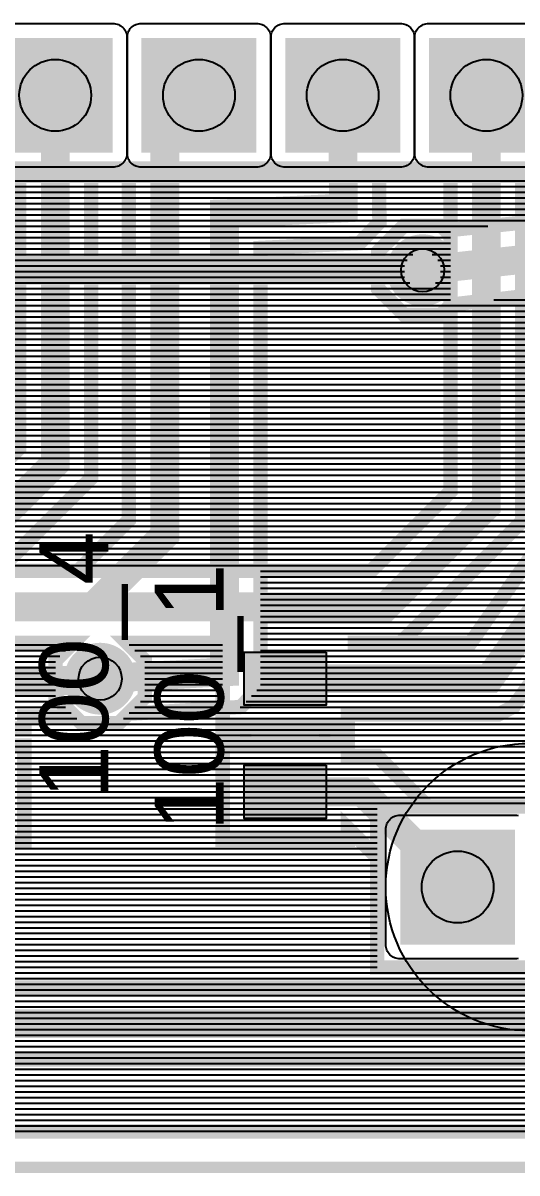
# Model space of a CAD drawing. Header units: inches. Extents: x -1.68 to 1.68, y -1.15 to 1.15.
# Drawn here: x 0.84 to 1.184, y -1.151 to -0.351 of the extents above; entities that cross this region are included whole.
import ezdxf

# ---------------------------------------------------------------- set-up
doc = ezdxf.new("R2010")
doc.units = ezdxf.units.IN
doc.layers.get('0').update_dxf_attribs({"linetype": 'CONTINUOUS'})

# ---------------------------------------------------------------- blocks, each defined once
blk = doc.blocks.new('RPAD')
blk.add_trace([(-0.5, -0.5), (-0.5, 0.5), (0.5, -0.5), (0.5, 0.5)])
blk = doc.blocks.new('EPAD')
at = {"const_width": 0.5}
blk.add_lwpolyline([(-0.25, 0, 1), (0.25, 0, 1)], format="xyb", close=True, dxfattribs=at)

msp = doc.modelspace()

# ---------------------------------------------------------------- linework, layer by layer
for points, const_width in [([(-1.6775, -1.1475), (1.6775, -1.1475), (1.6775, 1.1475), (-1.6775, 1.1475), (-1.6775, -1.1475)], 0.008), ([(-1.6775, -1.1475), (1.6775, -1.1475), (1.6775, 1.1475), (-1.6775, 1.1475), (-1.6775, -1.1475)], 0.008), ([(-1.6775, -1.1475), (1.6775, -1.1475), (1.6775, 1.1475), (-1.6775, 1.1475), (-1.6775, -1.1475)], 0.008), ([(1.4765, 1.085193), (1.4765, 1.009807), (1.529807, 0.9565), (1.605193, 0.9565), (1.6525, 1.003807), (1.6525, -0.968807), (1.610193, -0.9265), (1.534807, -0.9265), (1.4815, -0.979807), (1.4815, -1.055193), (1.534807, -1.1085), (1.610193, -1.1085), (1.6525, -1.066193), (1.6525, -1.1225), (-1.518807, -1.1225)], 0.01), ([(1.4765, 1.085193), (1.4765, 1.009807), (1.529807, 0.9565), (1.605193, 0.9565), (1.6525, 1.003807), (1.6525, -0.968807), (1.610193, -0.9265), (1.534807, -0.9265), (1.4815, -0.979807), (1.4815, -1.055193), (1.534807, -1.1085), (1.610193, -1.1085), (1.6525, -1.066193), (1.6525, -1.1225), (-1.518807, -1.1225)], 0.01), ([(0.1125, -0.451516), (1.5125, -0.451516), (1.5125, 0.248484), (0.1125, 0.248484), (0.1125, -0.451516)], 0.008), ([(0.1125, -0.451516), (1.5125, -0.451516), (1.5125, 0.248484), (0.1125, 0.248484), (0.1125, -0.451516)], 0.008), ([(0.1125, -0.451516), (1.5125, -0.451516), (1.5125, 0.248484), (0.1125, 0.248484), (0.1125, -0.451516)], 0.008), ([(-0.0325, -0.7575), (0.0175, -0.7075), (0.1425, -0.7075), (0.8125, -0.7075), (0.8625, -0.6575), (0.8625, -0.401516)], 0.02), ([(0.0175, -0.8075), (0.0675, -0.7575), (0.88876, -0.7575), (0.93876, -0.7075), (0.93876, -0.401516), (0.9625, -0.401516)], 0.02), ([(1.1625, -0.401516), (1.1625, -0.6875), (1.0925, -0.7575), (0.4425, -0.7575), (0.3925, -0.8075)], 0.02), ([(0.89376, -0.8075), (0.980295, -0.802776), (0.980295, -0.483878), (1.062972, -0.479941), (1.0625, -0.401516)], 0.02), ([(1.2625, -0.401516), (1.26376, -0.5075), (1.118091, -0.523248)], 0.02), ([(0.1425, -0.6825), (0.802145, -0.6825), (0.8375, -0.647145), (0.8375, -0.457515), (0.7875, -0.457515), (0.787499, -0.617855), (0.722855, -0.6825), (-0.142658, -0.6825)], 0.01), ([(0.057145, -0.732501), (0.878405, -0.732501), (0.913761, -0.697145), (0.913761, -0.457515), (0.8875, -0.457515), (0.8875, -0.667855), (0.822855, -0.7325), (0.1425, -0.7325)], 0.01), ([(1.238101, -0.457515), (1.087857, -0.457515), (1.088032, -0.489843), (1.074202, -0.504434), (1.005295, -0.507715), (1.005295, -0.812733), (0.991601, -0.827195), (0.913148, -0.831952), (0.9066, -0.8385), (0.880919, -0.8385), (0.86276, -0.820341), (0.86276, -0.794659), (0.87492, -0.782499), (0.077855, -0.782499)], 0.01), ([(0.432145, -0.7325), (1.082145, -0.7325), (1.1375, -0.677145), (1.1375, -0.457515), (0.6875, -0.457515)], 0.01), ([(1.4375, -0.457515), (1.1875, -0.457515), (1.1875, -0.697855), (1.102855, -0.7825), (1.066, -0.7825), (1.066, -0.7825), (1.151516, -0.7825), (1.2715, -0.610734)], 0.01), ([(1.276051, -0.531317), (1.138031, -0.547148), (1.130931, -0.554248), (1.10525, -0.554248), (1.087091, -0.536089), (1.087091, -0.510408), (1.10525, -0.492248), (1.130931, -0.492248), (1.134235, -0.495552), (1.238462, -0.484946)], 0.01), ([(1.112913, -0.535748), (1.123268, -0.535748), (1.130591, -0.528426), (1.130591, -0.51807), (1.123268, -0.510748), (1.112913, -0.510748), (1.105591, -0.51807), (1.105591, -0.528426), (1.112913, -0.535748)], 0.01), ([(1.118091, -0.523248), (0.712579, -0.523248)], 0.02), ([(1.4625, -0.6575), (1.4625, -0.6525), (1.4425, -0.7375), (1.437803, -1.047505), (-0.5025, -1.0475), (-0.5025, -0.8775)], 0.02), ([(1.3025, -0.6125), (1.164547, -0.8075), (1.0225, -0.8075)], 0.02), ([(1.45533, -0.6265), (1.475341, -0.6265), (1.477968, -0.629128), (1.4875, -0.630234), (1.4875, -0.638659), (1.4935, -0.644659), (1.4935, -0.670341), (1.481057, -0.682783), (1.467456, -0.740589), (1.462644, -1.058126), (1.448048, -1.072504), (1.437803, -1.072504), (-0.512855, -1.072499)], 0.01), ([(-0.4775, -1.022501), (1.41318, -1.022506), (1.417544, -0.734412), (1.418165, -0.731774), (1.432407, -0.671247), (1.4315, -0.670341), (1.4315, -0.644659), (1.440866, -0.635294), (1.443265, -0.6251), (1.45533, -0.6265)], 0.01), ([(1.312722, -0.6435), (1.181441, -0.826906), (1.170632, -0.8325), (1.066, -0.8325), (1.066, -0.841), (0.979, -0.841), (0.979, -0.7825), (0.9126, -0.7825), (0.924759, -0.794659), (0.924759, -0.820341), (0.9066, -0.8385), (0.880919, -0.8385), (0.876179, -0.833759), (0.841, -0.833759), (0.841, -0.842259), (0.754, -0.842259)], 0.01), ([(0.7975, -0.80876), (0.8925, -0.80876), (0.89376, -0.8075)], 0.02), ([(0.994941, -0.840965), (0.994941, -0.852776)], 0.007874), ([(0.994941, -0.840965), (0.994941, -0.852776)], 0.007874), ([(0.994941, -0.840965), (0.994941, -0.852776)], 0.007874), ([(1.050059, -0.840965), (1.050059, -0.852776)], 0.007874), ([(1.050059, -0.840965), (1.050059, -0.852776)], 0.007874), ([(1.050059, -0.840965), (1.050059, -0.852776)], 0.007874), ([(0.436, -0.861241), (0.477855, -0.861241), (0.4925, -0.875885), (0.4925, -0.8965), (0.688145, -0.8965), (0.722145, -0.8625), (0.754, -0.8625), (0.754, -0.854), (0.841, -0.854), (0.841, -0.921), (0.754, -0.921), (0.754, -0.9125), (0.742855, -0.9125), (0.7235, -0.931855), (0.7235, -1.0085), (0.4115, -1.0085), (0.4115, -0.91974), (0.349, -0.91974), (0.349, -0.852741), (0.436, -0.852741), (0.436, -0.861241)], 0.01), ([(1.066, -0.861241), (1.086595, -0.861241), (1.121855, -0.8965), (1.3175, -0.8965), (1.3175, -0.877145), (1.332145, -0.8625), (1.404, -0.8625), (1.404, -0.854), (1.491, -0.854), (1.491, -0.921), (1.404, -0.921), (1.404, -0.9125), (1.3985, -0.9125), (1.3985, -1.0085), (1.0865, -1.0085), (1.0865, -0.931855), (1.066, -0.911354), (1.066, -0.91974), (0.979, -0.91974), (0.979, -0.852741), (1.066, -0.852741), (1.066, -0.861241)], 0.01), ([(1.1425, -0.9525), (1.07624, -0.88624), (1.0225, -0.88624)], 0.02), ([(1.3985, -1.0085), (1.0865, -1.0085), (1.0865, -0.8965), (1.3985, -0.8965), (1.3985, -1.0085)], 0.01)]:
    msp.add_lwpolyline(points, dxfattribs=dict(const_width=const_width))
for points in [[(0.8225, -0.351516), (0.9025, -0.351516), (0.903539, -0.351566), (0.904544, -0.351715), (0.905511, -0.351957), (0.906435, -0.352287), (0.907312, -0.352702), (0.908136, -0.353197), (0.908904, -0.353766), (0.909609, -0.354406), (0.91025, -0.355113), (0.910819, -0.35588), (0.911313, -0.356704), (0.911728, -0.35758), (0.912059, -0.358504), (0.912301, -0.359471), (0.91245, -0.360476), (0.9125, -0.361516), (0.9125, -0.441516), (0.91245, -0.442555), (0.912301, -0.44356), (0.912059, -0.444527), (0.911728, -0.445451), (0.911313, -0.446328), (0.910819, -0.447152), (0.91025, -0.447919), (0.909609, -0.448625), (0.908904, -0.449265), (0.908136, -0.449835), (0.907312, -0.45033), (0.906435, -0.450744), (0.905511, -0.451075), (0.904544, -0.451317), (0.903539, -0.451465), (0.9025, -0.451516), (0.9025, -0.451516), (0.8225, -0.451516)], [(1.2025, -0.451516), (1.1225, -0.451516), (1.121461, -0.451465), (1.120456, -0.451317), (1.119489, -0.451075), (1.118565, -0.450744), (1.117688, -0.45033), (1.116864, -0.449835), (1.116096, -0.449265), (1.115391, -0.448625), (1.11475, -0.447919), (1.114181, -0.447152), (1.113687, -0.446328), (1.113272, -0.445451), (1.112941, -0.444527), (1.112699, -0.44356), (1.11255, -0.442555), (1.1125, -0.441516), (1.1125, -0.361516), (1.11255, -0.360476), (1.112699, -0.359471), (1.112941, -0.358504), (1.113272, -0.35758), (1.113687, -0.356704), (1.114181, -0.35588), (1.11475, -0.355113), (1.115391, -0.354406), (1.116096, -0.353766), (1.116864, -0.353197), (1.117688, -0.352702), (1.118565, -0.352287), (1.119489, -0.351957), (1.120456, -0.351715), (1.121461, -0.351566), (1.1225, -0.351516), (1.2025, -0.351516)], [(0.6875, -0.461083), (1.1375, -0.461083)], [(0.8875, -0.461083), (0.913761, -0.461083)], [(1.087876, -0.461083), (1.238148, -0.461083)], [(0.6875, -0.46502), (1.1375, -0.46502)], [(0.6875, -0.468957), (1.1375, -0.468957)], [(0.8875, -0.46502), (0.913761, -0.46502)], [(0.8875, -0.468957), (0.913761, -0.468957)], [(1.087898, -0.46502), (1.238199, -0.46502)], [(1.087919, -0.468957), (1.238251, -0.468957)], [(0.6875, -0.472894), (1.1375, -0.472894)], [(0.6875, -0.476831), (1.1375, -0.476831)], [(0.8875, -0.472894), (0.913761, -0.472894)], [(0.8875, -0.476831), (0.913761, -0.476831)], [(1.08794, -0.472894), (1.238303, -0.472894)], [(1.087961, -0.476831), (1.238355, -0.476831)], [(0.6875, -0.480768), (1.1375, -0.480768)], [(0.6875, -0.484705), (1.1375, -0.484705)], [(0.8875, -0.480768), (0.913761, -0.480768)], [(0.8875, -0.484705), (0.913761, -0.484705)], [(1.087983, -0.480768), (1.238407, -0.480768)], [(1.088004, -0.484705), (1.238458, -0.484705)], [(0.6875, -0.488642), (1.1375, -0.488642)], [(0.6875, -0.492579), (1.1375, -0.492579)], [(0.8875, -0.488642), (0.913761, -0.488642)], [(0.8875, -0.492579), (0.913761, -0.492579)], [(1.085438, -0.492579), (1.10492, -0.492579)], [(1.088025, -0.488642), (1.202143, -0.488642)], [(1.131261, -0.492579), (1.163453, -0.492579)], [(0.6875, -0.496516), (1.1375, -0.496516)], [(0.6875, -0.500453), (1.1375, -0.500453)], [(0.8875, -0.496516), (0.913761, -0.496516)], [(0.8875, -0.500453), (0.913761, -0.500453)], [(1.077976, -0.500453), (1.097046, -0.500453)], [(1.081707, -0.496516), (1.100983, -0.496516)], [(0.6875, -0.50439), (1.1375, -0.50439)], [(0.6875, -0.508327), (1.1375, -0.508327)], [(0.8875, -0.50439), (0.913761, -0.50439)], [(0.8875, -0.508327), (0.913761, -0.508327)], [(1.005295, -0.508327), (1.089172, -0.508327)], [(1.074244, -0.50439), (1.093109, -0.50439)], [(0.719272, -0.512264), (1.111397, -0.512264)], [(0.723209, -0.516201), (1.10746, -0.516201)], [(0.725079, -0.520138), (1.105591, -0.520138)], [(0.8875, -0.512264), (0.913761, -0.512264)], [(0.8875, -0.516201), (0.913761, -0.516201)], [(0.8875, -0.520138), (0.913761, -0.520138)], [(1.005295, -0.512264), (1.087091, -0.512264)], [(1.005295, -0.516201), (1.087091, -0.516201)], [(1.005295, -0.520138), (1.087091, -0.520138)], [(1.124784, -0.512264), (1.1375, -0.512264)], [(1.128721, -0.516201), (1.1375, -0.516201)], [(1.130591, -0.520138), (1.1375, -0.520138)], [(0.725079, -0.524075), (1.105591, -0.524075)], [(0.725079, -0.528012), (1.105591, -0.528012)], [(0.8875, -0.524075), (0.913761, -0.524075)], [(0.8875, -0.528012), (0.913761, -0.528012)], [(1.005295, -0.524075), (1.087091, -0.524075)], [(1.005295, -0.528012), (1.087091, -0.528012)], [(1.130591, -0.524075), (1.1375, -0.524075)], [(1.130591, -0.528012), (1.1375, -0.528012)], [(0.6875, -0.535886), (1.1375, -0.535886)], [(0.721556, -0.531949), (1.109114, -0.531949)], [(0.8875, -0.531949), (0.913761, -0.531949)], [(0.8875, -0.535886), (0.913761, -0.535886)], [(1.005295, -0.531949), (1.087091, -0.531949)], [(1.005295, -0.535886), (1.087091, -0.535886)], [(1.127067, -0.531949), (1.1375, -0.531949)], [(0.6875, -0.539823), (1.1375, -0.539823)], [(0.6875, -0.54376), (1.1375, -0.54376)], [(0.8875, -0.539823), (0.913761, -0.539823)], [(0.8875, -0.54376), (0.913761, -0.54376)], [(1.005295, -0.539823), (1.090825, -0.539823)], [(1.005295, -0.54376), (1.094762, -0.54376)], [(1.167569, -0.54376), (1.398706, -0.54376)], [(0.6875, -0.547697), (1.1375, -0.547697)], [(0.6875, -0.551634), (1.1375, -0.551634)], [(0.8875, -0.547697), (0.913761, -0.547697)], [(0.8875, -0.551634), (0.913761, -0.551634)], [(1.005295, -0.547697), (1.098699, -0.547697)], [(1.005295, -0.551634), (1.102636, -0.551634)], [(1.133545, -0.551634), (1.379524, -0.551634)], [(1.137482, -0.547697), (1.389115, -0.547697)], [(0.6875, -0.555571), (1.1375, -0.555571)], [(0.6875, -0.559508), (1.1375, -0.559508)], [(0.8875, -0.555571), (0.913761, -0.555571)], [(0.8875, -0.559508), (0.913761, -0.559508)], [(1.005295, -0.555571), (1.369932, -0.555571)], [(1.005295, -0.559508), (1.360341, -0.559508)], [(0.6875, -0.563445), (1.1375, -0.563445)], [(0.6875, -0.567382), (1.1375, -0.567382)], [(0.8875, -0.563445), (0.913761, -0.563445)], [(0.8875, -0.567382), (0.913761, -0.567382)], [(1.005295, -0.563445), (1.350749, -0.563445)], [(1.005295, -0.567382), (1.341158, -0.567382)], [(0.685098, -0.575256), (1.1375, -0.575256)], [(0.6875, -0.571319), (1.1375, -0.571319)], [(0.8875, -0.571319), (0.913761, -0.571319)], [(0.8875, -0.575256), (0.913761, -0.575256)], [(1.005295, -0.571319), (1.331567, -0.571319)], [(1.005295, -0.575256), (1.321975, -0.575256)], [(0.677224, -0.58313), (1.1375, -0.58313)], [(0.681161, -0.579193), (1.1375, -0.579193)], [(0.8875, -0.579193), (0.913761, -0.579193)], [(0.8875, -0.58313), (0.913761, -0.58313)], [(1.005295, -0.579193), (1.312383, -0.579193)], [(1.005295, -0.58313), (1.28803, -0.58313)], [(0.66935, -0.591004), (1.1375, -0.591004)], [(0.673287, -0.587067), (1.1375, -0.587067)], [(0.8875, -0.587067), (0.913761, -0.587067)], [(0.8875, -0.591004), (0.913761, -0.591004)], [(1.005295, -0.587067), (1.284093, -0.587067)], [(1.005295, -0.591004), (1.280156, -0.591004)], [(0.661476, -0.598878), (1.1375, -0.598878)], [(0.665413, -0.594941), (1.1375, -0.594941)], [(0.8875, -0.594941), (0.913761, -0.594941)], [(0.8875, -0.598878), (0.913761, -0.598878)], [(1.005295, -0.594941), (1.276219, -0.594941)], [(1.005295, -0.598878), (1.272282, -0.598878)], [(0.653602, -0.606752), (1.1375, -0.606752)], [(0.657539, -0.602815), (1.1375, -0.602815)], [(0.8875, -0.602815), (0.913761, -0.602815)], [(0.8875, -0.606752), (0.913761, -0.606752)], [(1.005295, -0.602815), (1.2715, -0.602815)], [(1.005295, -0.606752), (1.2715, -0.606752)], [(0.645728, -0.614626), (1.1375, -0.614626)], [(0.649665, -0.610689), (1.1375, -0.610689)], [(0.8875, -0.610689), (0.913761, -0.610689)], [(0.8875, -0.614626), (0.913761, -0.614626)], [(1.005295, -0.610689), (1.2715, -0.610689)], [(1.005295, -0.614626), (1.2715, -0.614626)], [(0.637854, -0.6225), (1.1375, -0.6225)], [(0.641791, -0.618563), (1.1375, -0.618563)], [(0.8875, -0.618563), (0.913761, -0.618563)], [(0.8875, -0.6225), (0.913761, -0.6225)], [(1.005295, -0.618563), (1.2715, -0.618563)], [(1.005295, -0.6225), (1.2715, -0.6225)], [(0.62998, -0.630374), (1.1375, -0.630374)], [(0.633917, -0.626437), (1.1375, -0.626437)], [(0.8875, -0.626437), (0.913761, -0.626437)], [(0.8875, -0.630374), (0.913761, -0.630374)], [(1.005295, -0.626437), (1.272597, -0.626437)], [(1.005295, -0.630374), (1.276534, -0.630374)], [(0.622106, -0.638248), (1.1375, -0.638248)], [(0.626043, -0.634311), (1.1375, -0.634311)], [(0.8875, -0.634311), (0.913761, -0.634311)], [(0.8875, -0.638248), (0.913761, -0.638248)], [(1.005295, -0.634311), (1.280471, -0.634311)], [(1.005295, -0.638248), (1.284408, -0.638248)], [(0.614232, -0.646122), (1.1375, -0.646122)], [(0.618169, -0.642185), (1.1375, -0.642185)], [(0.8875, -0.642185), (0.913761, -0.642185)], [(0.8875, -0.646122), (0.913761, -0.646122)], [(1.005295, -0.642185), (1.288345, -0.642185)], [(1.005295, -0.646122), (1.4315, -0.646122)], [(0.606358, -0.653996), (1.1375, -0.653996)], [(0.610295, -0.650059), (1.1375, -0.650059)], [(0.8875, -0.650059), (0.913761, -0.650059)], [(0.8875, -0.653996), (0.913761, -0.653996)], [(1.005295, -0.650059), (1.4315, -0.650059)], [(1.005295, -0.653996), (1.4315, -0.653996)], [(-0.4775, -0.657933), (1.1375, -0.657933)], [(-0.4775, -0.66187), (1.1375, -0.66187)], [(0.8875, -0.657933), (0.913761, -0.657933)], [(0.8875, -0.66187), (0.913761, -0.66187)], [(1.005295, -0.657933), (1.4315, -0.657933)], [(1.005295, -0.66187), (1.4315, -0.66187)], [(-0.4775, -0.665807), (1.1375, -0.665807)], [(-0.4775, -0.669744), (1.1375, -0.669744)], [(0.88561, -0.669744), (0.913761, -0.669744)], [(0.8875, -0.665807), (0.913761, -0.665807)], [(1.005295, -0.665807), (1.4315, -0.665807)], [(1.005295, -0.669744), (1.4315, -0.669744)], [(-0.4775, -0.673681), (1.1375, -0.673681)], [(-0.4775, -0.677618), (1.137028, -0.677618)], [(0.877736, -0.677618), (0.913761, -0.677618)], [(0.881673, -0.673681), (0.913761, -0.673681)], [(1.005295, -0.673681), (1.431834, -0.673681)], [(1.005295, -0.677618), (1.430907, -0.677618)], [(-0.4775, -0.681555), (1.13309, -0.681555)], [(-0.4775, -0.685492), (1.129153, -0.685492)], [(0.869862, -0.685492), (0.913761, -0.685492)], [(0.873799, -0.681555), (0.913761, -0.681555)], [(1.005295, -0.681555), (1.429981, -0.681555)], [(1.005295, -0.685492), (1.429055, -0.685492)], [(-0.4775, -0.689429), (1.125216, -0.689429)], [(-0.4775, -0.693366), (1.121279, -0.693366)], [(0.861988, -0.693366), (0.913761, -0.693366)], [(0.865925, -0.689429), (0.913761, -0.689429)], [(1.005295, -0.689429), (1.428128, -0.689429)], [(1.005295, -0.693366), (1.427202, -0.693366)], [(-0.4775, -0.697303), (1.117342, -0.697303)], [(-0.4775, -0.70124), (1.113405, -0.70124)], [(0.854114, -0.70124), (0.909665, -0.70124)], [(0.858051, -0.697303), (0.913602, -0.697303)], [(1.005295, -0.697303), (1.426276, -0.697303)], [(1.005295, -0.70124), (1.425349, -0.70124)], [(-0.4775, -0.705177), (1.109468, -0.705177)], [(-0.4775, -0.709114), (1.105531, -0.709114)], [(0.84624, -0.709114), (0.901791, -0.709114)], [(0.850177, -0.705177), (0.905728, -0.705177)], [(1.005295, -0.705177), (1.424423, -0.705177)], [(1.005295, -0.709114), (1.423496, -0.709114)], [(1.17624, -0.709114), (1.202779, -0.709114)], [(1.180177, -0.705177), (1.205529, -0.705177)], [(-0.4775, -0.713051), (1.101594, -0.713051)], [(-0.4775, -0.716988), (1.097657, -0.716988)], [(0.838366, -0.716988), (0.893917, -0.716988)], [(0.842303, -0.713051), (0.897854, -0.713051)], [(1.005295, -0.713051), (1.42257, -0.713051)], [(1.005295, -0.716988), (1.421644, -0.716988)], [(1.168366, -0.716988), (1.197278, -0.716988)], [(1.172303, -0.713051), (1.200028, -0.713051)], [(-0.4775, -0.720925), (1.09372, -0.720925)], [(-0.4775, -0.724862), (1.089783, -0.724862)], [(0.830492, -0.724862), (0.886043, -0.724862)], [(0.834429, -0.720925), (0.88998, -0.720925)], [(1.005295, -0.720925), (1.420717, -0.720925)], [(1.005295, -0.724862), (1.419791, -0.724862)], [(1.160492, -0.724862), (1.191778, -0.724862)], [(1.164429, -0.720925), (1.194528, -0.720925)], [(-0.017361, -0.728799), (1.085846, -0.728799)], [(0.826555, -0.728799), (0.882106, -0.728799)], [(1.005295, -0.728799), (1.418865, -0.728799)], [(1.005295, -0.732736), (1.417939, -0.732736)], [(1.152618, -0.732736), (1.186278, -0.732736)], [(1.156555, -0.728799), (1.189028, -0.728799)], [(1.005295, -0.736673), (1.41751, -0.736673)], [(1.005295, -0.74061), (1.41745, -0.74061)], [(1.144744, -0.74061), (1.180778, -0.74061)], [(1.148681, -0.736673), (1.183528, -0.736673)], [(1.005295, -0.744547), (1.417391, -0.744547)], [(1.005295, -0.748484), (1.417331, -0.748484)], [(1.13687, -0.748484), (1.175277, -0.748484)], [(1.140807, -0.744547), (1.178028, -0.744547)], [(1.005295, -0.752421), (1.417271, -0.752421)], [(1.005295, -0.756358), (1.417212, -0.756358)], [(1.005295, -0.760295), (1.417152, -0.760295)], [(1.125059, -0.760295), (1.167027, -0.760295)], [(1.128996, -0.756358), (1.169777, -0.756358)], [(1.132933, -0.752421), (1.172527, -0.752421)], [(1.005295, -0.764232), (1.417093, -0.764232)], [(1.005295, -0.768169), (1.417033, -0.768169)], [(1.117185, -0.768169), (1.161527, -0.768169)], [(1.121122, -0.764232), (1.164277, -0.764232)], [(1.005295, -0.772106), (1.416973, -0.772106)], [(1.005295, -0.776043), (1.416913, -0.776043)], [(1.109311, -0.776043), (1.156026, -0.776043)], [(1.113248, -0.772106), (1.158776, -0.772106)], [(0.076437, -0.783917), (0.873502, -0.783917)], [(0.914017, -0.783917), (0.979, -0.783917)], [(1.005295, -0.77998), (1.416854, -0.77998)], [(1.005295, -0.783917), (1.416794, -0.783917)], [(1.105374, -0.77998), (1.153276, -0.77998)], [(0.068563, -0.791791), (0.865628, -0.791791)], [(0.0725, -0.787854), (0.869565, -0.787854)], [(0.917954, -0.787854), (0.979, -0.787854)], [(0.921891, -0.791791), (0.979, -0.791791)], [(1.005295, -0.787854), (1.416735, -0.787854)], [(1.005295, -0.791791), (1.416675, -0.791791)], [(0.060689, -0.799665), (0.86276, -0.799665)], [(0.064626, -0.795728), (0.86276, -0.795728)], [(0.924759, -0.795728), (0.979, -0.795728)], [(0.924759, -0.799665), (0.979, -0.799665)], [(1.005295, -0.795728), (1.416615, -0.795728)], [(1.005295, -0.799665), (1.416556, -0.799665)], [(0.052815, -0.807539), (0.86276, -0.807539)], [(0.056752, -0.803602), (0.86276, -0.803602)], [(0.924759, -0.803602), (0.979, -0.803602)], [(0.924759, -0.807539), (0.979, -0.807539)], [(1.005295, -0.803602), (1.416496, -0.803602)], [(1.005295, -0.807539), (1.416436, -0.807539)], [(0.0485, -0.815413), (0.86276, -0.815413)], [(0.048878, -0.811476), (0.86276, -0.811476)], [(0.924759, -0.811476), (0.979, -0.811476)], [(0.924759, -0.815413), (0.979, -0.815413)], [(1.002757, -0.815413), (1.416317, -0.815413)], [(1.005295, -0.811476), (1.416377, -0.811476)], [(0.045553, -0.823287), (0.865707, -0.823287)], [(0.0485, -0.81935), (0.86276, -0.81935)], [(0.921813, -0.823287), (0.979, -0.823287)], [(0.924759, -0.81935), (0.979, -0.81935)], [(0.995301, -0.823287), (1.416198, -0.823287)], [(0.999029, -0.81935), (1.416258, -0.81935)], [(0.037679, -0.831161), (0.873581, -0.831161)], [(0.041616, -0.827224), (0.869644, -0.827224)], [(0.913939, -0.831161), (0.979, -0.831161)], [(0.917876, -0.827224), (0.979, -0.827224)], [(0.926187, -0.831161), (1.416078, -0.831161)], [(0.99112, -0.827224), (1.416138, -0.827224)], [(1.173218, -0.831161), (1.404, -0.831161)], [(1.180826, -0.827224), (1.404, -0.827224)], [(-0.400217, -0.839035), (1.415959, -0.839035)], [(0.033742, -0.835098), (0.877518, -0.835098)], [(0.841, -0.835098), (0.877518, -0.835098)], [(0.841, -0.839035), (0.979, -0.839035)], [(0.910002, -0.835098), (1.416019, -0.835098)], [(0.910002, -0.835098), (0.979, -0.835098)], [(1.066, -0.835098), (1.404, -0.835098)], [(1.066, -0.839035), (1.404, -0.839035)], [(-0.4775, -0.842972), (1.6525, -0.842972)], [(-0.4775, -0.846909), (1.6525, -0.846909)], [(-0.400217, -0.842972), (1.4159, -0.842972)], [(-0.400217, -0.846909), (1.41584, -0.846909)], [(-0.4775, -0.850846), (1.6525, -0.850846)], [(-0.400217, -0.850846), (1.41578, -0.850846)], [(-0.400217, -0.854783), (1.41572, -0.854783)], [(0.841, -0.854783), (0.979, -0.854783)], [(1.066, -0.854783), (1.404, -0.854783)], [(-0.400217, -0.85872), (1.415661, -0.85872)], [(-0.400217, -0.862657), (1.415601, -0.862657)], [(0.841, -0.85872), (0.979, -0.85872)], [(0.841, -0.862657), (0.979, -0.862657)], [(1.066, -0.85872), (1.404, -0.85872)], [(1.088012, -0.862657), (1.331988, -0.862657)], [(-0.400217, -0.866594), (1.415542, -0.866594)], [(-0.400217, -0.870531), (1.415482, -0.870531)], [(0.841, -0.866594), (0.979, -0.866594)], [(0.841, -0.870531), (0.979, -0.870531)], [(1.091949, -0.866594), (1.328051, -0.866594)], [(1.095886, -0.870531), (1.324114, -0.870531)], [(-0.400217, -0.874469), (1.415422, -0.874469)], [(-0.400217, -0.878406), (1.415363, -0.878406)], [(0.841, -0.874469), (0.979, -0.874469)], [(0.841, -0.878406), (0.979, -0.878406)], [(1.099823, -0.874469), (1.320177, -0.874469)], [(1.10376, -0.878406), (1.3175, -0.878406)], [(-0.400217, -0.882343), (1.415303, -0.882343)], [(-0.396298, -0.88628), (1.415243, -0.88628)], [(0.841, -0.882343), (0.979, -0.882343)], [(0.841, -0.88628), (0.979, -0.88628)], [(1.107697, -0.882343), (1.3175, -0.882343)], [(1.111634, -0.88628), (1.3175, -0.88628)], [(-0.394217, -0.890217), (1.415184, -0.890217)], [(-0.394217, -0.894154), (1.415124, -0.894154)], [(0.841, -0.890217), (0.979, -0.890217)], [(0.841, -0.894154), (0.979, -0.894154)], [(1.115571, -0.890217), (1.3175, -0.890217)], [(1.119508, -0.894154), (1.3175, -0.894154)], [(0.7235, -0.898091), (1.0865, -0.898091)], [(0.7235, -0.902028), (1.0865, -0.902028)], [(0.841, -0.898091), (0.979, -0.898091)], [(0.841, -0.902028), (0.979, -0.902028)], [(1.184544, -1.002301), (1.183539, -1.00245), (1.1825, -1.0025), (1.1025, -1.0025), (1.101461, -1.00245), (1.100456, -1.002301), (1.099489, -1.002059), (1.098565, -1.001728), (1.097688, -1.001314), (1.096864, -1.000819), (1.096097, -1.00025), (1.095391, -0.999609), (1.09475, -0.998903), (1.094181, -0.998136), (1.093687, -0.997312), (1.093272, -0.996435), (1.092941, -0.995511), (1.092699, -0.994545), (1.09255, -0.993539), (1.0925, -0.9925), (1.0925, -0.9125), (1.09255, -0.911461), (1.092699, -0.910456), (1.092941, -0.909489), (1.093272, -0.908565), (1.093687, -0.907688), (1.094181, -0.906864), (1.09475, -0.906097), (1.095391, -0.905391), (1.096097, -0.90475), (1.096864, -0.904181), (1.097688, -0.903686), (1.098565, -0.903272), (1.099489, -0.902941), (1.100456, -0.902699), (1.101461, -0.90255), (1.1025, -0.9025), (1.1025, -0.9025), (1.1825, -0.9025), (1.183539, -0.90255), (1.184544, -0.902699)], [(0.7235, -0.905965), (1.0865, -0.905965)], [(0.7235, -0.909902), (1.0865, -0.909902)], [(0.841, -0.905965), (0.979, -0.905965)], [(0.841, -0.909902), (0.979, -0.909902)], [(0.7235, -0.913839), (1.0865, -0.913839)], [(0.7235, -0.917776), (1.0865, -0.917776)], [(0.841, -0.913839), (0.979, -0.913839)], [(0.841, -0.917776), (0.979, -0.917776)], [(1.066, -0.913839), (1.068484, -0.913839)], [(1.066, -0.917776), (1.072421, -0.917776)], [(0.7235, -0.921713), (1.0865, -0.921713)], [(0.7235, -0.92565), (1.0865, -0.92565)], [(0.729705, -0.92565), (1.080295, -0.92565)], [(0.733642, -0.921713), (1.076358, -0.921713)], [(0.7235, -0.929587), (1.0865, -0.929587)], [(0.7235, -0.933524), (1.0865, -0.933524)], [(0.7235, -0.933524), (1.0865, -0.933524)], [(0.725768, -0.929587), (1.084232, -0.929587)], [(0.7235, -0.937461), (1.0865, -0.937461)], [(0.7235, -0.937461), (1.0865, -0.937461)], [(0.7235, -0.941398), (1.0865, -0.941398)], [(0.7235, -0.941398), (1.0865, -0.941398)], [(0.7235, -0.945335), (1.0865, -0.945335)], [(0.7235, -0.945335), (1.0865, -0.945335)], [(0.7235, -0.949272), (1.0865, -0.949272)], [(0.7235, -0.949272), (1.0865, -0.949272)], [(0.7235, -0.953209), (1.0865, -0.953209)], [(0.7235, -0.953209), (1.0865, -0.953209)], [(0.7235, -0.957146), (1.0865, -0.957146)], [(0.7235, -0.957146), (1.0865, -0.957146)], [(0.7235, -0.961083), (1.0865, -0.961083)], [(0.7235, -0.961083), (1.0865, -0.961083)], [(0.7235, -0.96502), (1.0865, -0.96502)], [(0.7235, -0.96502), (1.0865, -0.96502)], [(0.7235, -0.968957), (1.0865, -0.968957)], [(0.7235, -0.968957), (1.0865, -0.968957)], [(0.7235, -0.972894), (1.0865, -0.972894)], [(0.7235, -0.972894), (1.0865, -0.972894)], [(0.7235, -0.976831), (1.0865, -0.976831)], [(0.7235, -0.976831), (1.0865, -0.976831)], [(0.7235, -0.980768), (1.0865, -0.980768)], [(0.7235, -0.980768), (1.0865, -0.980768)], [(0.7235, -0.984705), (1.0865, -0.984705)], [(0.7235, -0.984705), (1.0865, -0.984705)], [(0.7235, -0.988642), (1.0865, -0.988642)], [(0.7235, -0.988642), (1.0865, -0.988642)], [(0.7235, -0.992579), (1.0865, -0.992579)], [(0.7235, -0.992579), (1.0865, -0.992579)], [(0.7235, -0.996516), (1.0865, -0.996516)], [(0.7235, -0.996516), (1.0865, -0.996516)], [(0.7235, -1.000453), (1.0865, -1.000453)], [(0.7235, -1.000453), (1.0865, -1.000453)], [(0.7235, -1.00439), (1.0865, -1.00439)], [(0.7235, -1.00439), (1.0865, -1.00439)], [(0.7235, -1.008327), (1.0865, -1.008327)], [(0.7235, -1.008327), (1.0865, -1.008327)], [(-0.564, -1.012264), (1.4815, -1.012264)], [(-0.564, -1.016201), (1.4815, -1.016201)], [(-0.4775, -1.012264), (1.413335, -1.012264)], [(-0.4775, -1.016201), (1.413275, -1.016201)], [(-0.5725, -1.024075), (1.4815, -1.024075)], [(-0.564, -1.020138), (1.4815, -1.020138)], [(-0.4775, -1.020138), (1.413215, -1.020138)], [(-0.5725, -1.028012), (1.4815, -1.028012)], [(-0.5725, -1.031949), (1.4815, -1.031949)], [(-0.5725, -1.035886), (1.4815, -1.035886)], [(-0.5725, -1.039823), (1.4815, -1.039823)], [(-0.5725, -1.04376), (1.4815, -1.04376)], [(-0.5725, -1.047697), (1.4815, -1.047697)], [(-0.5725, -1.051634), (1.4815, -1.051634)], [(-0.5725, -1.055571), (1.481878, -1.055571)], [(-0.5725, -1.059508), (1.485815, -1.059508)], [(-0.5725, -1.063445), (1.489752, -1.063445)], [(-0.575965, -1.071319), (1.497626, -1.071319)], [(-0.5725, -1.067382), (1.493689, -1.067382)], [(-1.4765, -1.075256), (1.501563, -1.075256)], [(-1.4765, -1.079193), (1.5055, -1.079193)], [(-0.583839, -1.079193), (1.5055, -1.079193)], [(-0.579902, -1.075256), (1.501563, -1.075256)], [(-1.483374, -1.087067), (1.513374, -1.087067)], [(-1.483374, -1.087067), (1.513374, -1.087067)], [(-1.479437, -1.08313), (1.509437, -1.08313)], [(-1.479437, -1.08313), (1.509437, -1.08313)], [(-1.491248, -1.094941), (1.521248, -1.094941)], [(-1.491248, -1.094941), (1.521248, -1.094941)], [(-1.487311, -1.091004), (1.517311, -1.091004)], [(-1.487311, -1.091004), (1.517311, -1.091004)], [(-1.499122, -1.102815), (1.529122, -1.102815)], [(-1.499122, -1.102815), (1.529122, -1.102815)], [(-1.495185, -1.098878), (1.525185, -1.098878)], [(-1.495185, -1.098878), (1.525185, -1.098878)], [(-1.506996, -1.110689), (1.6525, -1.110689)], [(-1.506996, -1.110689), (1.6525, -1.110689)], [(-1.503059, -1.106752), (1.533059, -1.106752)], [(-1.503059, -1.106752), (1.533059, -1.106752)], [(-1.51487, -1.118563), (1.6525, -1.118563)], [(-1.51487, -1.118563), (1.6525, -1.118563)], [(-1.510933, -1.114626), (1.6525, -1.114626)], [(-1.510933, -1.114626), (1.6525, -1.114626)], [(-1.518807, -1.1225), (1.6525, -1.1225)], [(-1.518807, -1.1225), (1.6525, -1.1225)]]:
    msp.add_lwpolyline(points)
for points in [[(1.0025, -0.451516), (0.9225, -0.451516), (0.921461, -0.451465), (0.920456, -0.451317), (0.919489, -0.451075), (0.918565, -0.450744), (0.917688, -0.45033), (0.916864, -0.449835), (0.916096, -0.449265), (0.915391, -0.448625), (0.91475, -0.447919), (0.914181, -0.447152), (0.913687, -0.446328), (0.913272, -0.445451), (0.912941, -0.444527), (0.912699, -0.44356), (0.91255, -0.442555), (0.9125, -0.441516), (0.9125, -0.361516), (0.91255, -0.360476), (0.912699, -0.359471), (0.912941, -0.358504), (0.913272, -0.35758), (0.913687, -0.356704), (0.914181, -0.35588), (0.91475, -0.355113), (0.915391, -0.354406), (0.916096, -0.353766), (0.916864, -0.353197), (0.917688, -0.352702), (0.918565, -0.352287), (0.919489, -0.351957), (0.920456, -0.351715), (0.921461, -0.351566), (0.9225, -0.351516), (1.0025, -0.351516), (1.003539, -0.351566), (1.004544, -0.351715), (1.005511, -0.351957), (1.006435, -0.352287), (1.007312, -0.352702), (1.008136, -0.353197), (1.008904, -0.353766), (1.009609, -0.354406), (1.01025, -0.355113), (1.010819, -0.35588), (1.011313, -0.356704), (1.011728, -0.35758), (1.012059, -0.358504), (1.012301, -0.359471), (1.01245, -0.360476), (1.0125, -0.361516), (1.0125, -0.441516), (1.01245, -0.442555), (1.012301, -0.44356), (1.012059, -0.444527), (1.011728, -0.445451), (1.011313, -0.446328), (1.010819, -0.447152), (1.01025, -0.447919), (1.009609, -0.448625), (1.008904, -0.449265), (1.008136, -0.449835), (1.007312, -0.45033), (1.006435, -0.450744), (1.005511, -0.451075), (1.004544, -0.451317), (1.003539, -0.451465), (1.0025, -0.451516)], [(1.1025, -0.451516), (1.0225, -0.451516), (1.021461, -0.451465), (1.020455, -0.451317), (1.019489, -0.451075), (1.018565, -0.450744), (1.017688, -0.45033), (1.016864, -0.449835), (1.016096, -0.449265), (1.015391, -0.448625), (1.01475, -0.447919), (1.014181, -0.447152), (1.013687, -0.446328), (1.013272, -0.445451), (1.012941, -0.444527), (1.012699, -0.44356), (1.01255, -0.442555), (1.0125, -0.441516), (1.0125, -0.361516), (1.01255, -0.360476), (1.012699, -0.359471), (1.012941, -0.358504), (1.013272, -0.35758), (1.013687, -0.356704), (1.014181, -0.35588), (1.01475, -0.355113), (1.015391, -0.354406), (1.016096, -0.353766), (1.016864, -0.353197), (1.017688, -0.352702), (1.018565, -0.352287), (1.019489, -0.351957), (1.020455, -0.351715), (1.021461, -0.351566), (1.0225, -0.351516), (1.1025, -0.351516), (1.103539, -0.351566), (1.104545, -0.351715), (1.105511, -0.351957), (1.106435, -0.352287), (1.107312, -0.352702), (1.108136, -0.353197), (1.108904, -0.353766), (1.109609, -0.354406), (1.11025, -0.355113), (1.110819, -0.35588), (1.111313, -0.356704), (1.111728, -0.35758), (1.112059, -0.358504), (1.112301, -0.359471), (1.11245, -0.360476), (1.1125, -0.361516), (1.1125, -0.441516), (1.11245, -0.442555), (1.112301, -0.44356), (1.112059, -0.444527), (1.111728, -0.445451), (1.111313, -0.446328), (1.110819, -0.447152), (1.11025, -0.447919), (1.109609, -0.448625), (1.108904, -0.449265), (1.108136, -0.449835), (1.107312, -0.45033), (1.106435, -0.450744), (1.105511, -0.451075), (1.104545, -0.451317), (1.103539, -0.451465), (1.1025, -0.451516)], [(1.051, -0.789), (1.051, -0.826), (0.994, -0.826), (0.994, -0.789), (1.051, -0.789)], [(1.051, -0.86774), (1.051, -0.90474), (0.994, -0.90474), (0.994, -0.86774), (1.051, -0.86774)]]:
    msp.add_lwpolyline(points, close=True)
for centre, radius in [((0.8625, -0.401516), 0.025), ((0.9625, -0.401516), 0.025), ((1.0625, -0.401516), 0.025), ((1.1625, -0.401516), 0.025), ((1.118091, -0.523248), 0.015), ((0.89376, -0.8075), 0.015), ((1.1925, -0.9525), 0.1), ((1.1925, -0.9525), 0.1), ((1.1925, -0.9525), 0.1), ((1.1425, -0.9525), 0.025)]:
    msp.add_circle(centre, radius)

# ---------------------------------------------------------------- block references
for p, xscale, yscale, rotation in [((0.8625, -0.401516), 0.08, 0.08, 180), ((0.9625, -0.401516), 0.08, 0.08, 180), ((1.0625, -0.401516), 0.08, 0.08, 180), ((1.1625, -0.401516), 0.08, 0.08, 180), ((1.0225, -0.8075), 0.037, 0.057, 270), ((1.0225, -0.8075), 0.037, 0.057, 270), ((1.0225, -0.88624), 0.037, 0.057, 270), ((1.0225, -0.88624), 0.037, 0.057, 270)]:
    msp.add_blockref('RPAD', p, dxfattribs=dict(xscale=xscale, yscale=yscale, rotation=rotation))
for name, p, xscale, yscale in [('EPAD', (1.118091, -0.523248), 0.05, 0.05), ('EPAD', (1.118091, -0.523248), 0.03, 0.03), ('EPAD', (0.89376, -0.8075), 0.05, 0.05), ('EPAD', (0.89376, -0.8075), 0.03, 0.03), ('RPAD', (1.1425, -0.9525), 0.08, 0.08)]:
    msp.add_blockref(name, p, dxfattribs=dict(xscale=xscale, yscale=yscale))

# ---------------------------------------------------------------- texts
at = {"width": 1.041667}
for s, p in [('100_4', (0.899374, -0.891043)), ('100_4', (0.899374, -0.891043)), ('100_4', (0.899374, -0.891043)), ('100_1', (0.97966, -0.913443)), ('100_1', (0.97966, -0.913443)), ('100_1', (0.97966, -0.913443))]:
    msp.add_text(s, height=0.048, rotation=90, dxfattribs=at).set_placement(p)

doc.saveas('drawing.dxf')
